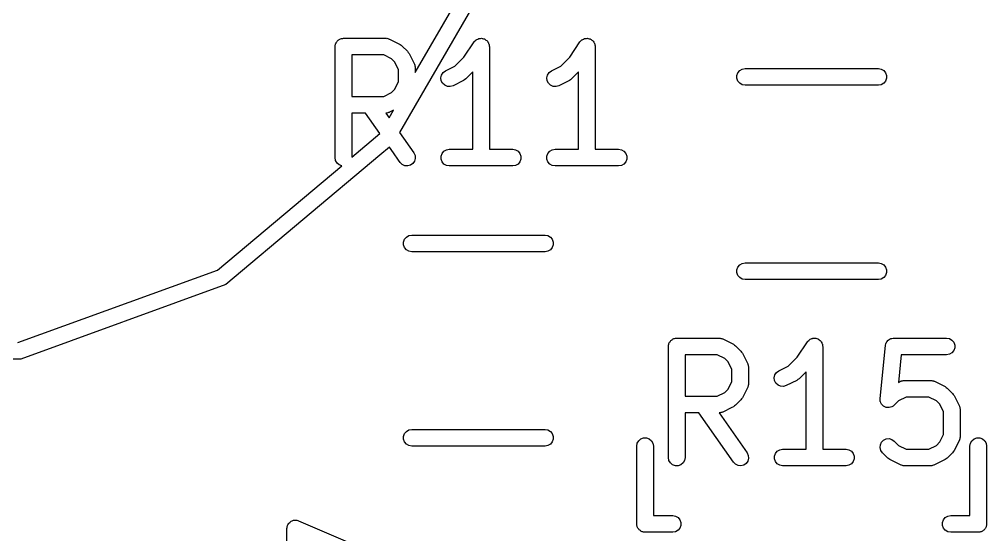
# Model space of a CAD drawing. Extents: x 0.2 to 51.4, y -0.6 to 33.
# Drawn here: x 25.37 to 34.07, y 15.75 to 20.39 of the extents above; entities that cross this region are included whole.
import ezdxf

# ---------------------------------------------------------------- set-up
doc = ezdxf.new("R2010")
doc.units = 0
doc.header["$MEASUREMENT"] = 0
doc.layers.add('BLACK', color=7, linetype='CONTINUOUS')

msp = doc.modelspace()

# ---------------------------------------------------------------- linework, layer by layer
at = {"layer": 'Black'}
for p, q in [((28.9321, 19.9142), (29.5697, 21.0184)), ((29.7106, 20.9671), (28.7906, 19.3735)), ((28.2283, 20.1958), (28.2333, 20.2)), ((28.2333, 20.2), (28.2375, 20.2051)), ((28.2375, 20.2051), (28.2432, 20.2084)), ((28.2432, 20.2084), (28.2482, 20.2126)), ((28.2482, 20.2126), (28.2544, 20.2148)), ((28.2544, 20.2148), (28.2601, 20.2181)), ((28.2601, 20.2181), (28.2665, 20.2192)), ((28.2665, 20.2192), (28.2727, 20.2215)), ((28.2727, 20.2215), (28.2793, 20.2215)), ((28.2793, 20.2215), (28.2857, 20.2226)), ((28.2857, 20.2226), (28.6667, 20.2226)), ((28.6667, 20.2226), (28.6709, 20.2219)), ((28.6709, 20.2219), (28.6752, 20.2221)), ((28.6752, 20.2221), (28.6837, 20.2196)), ((28.6837, 20.2196), (28.6923, 20.2181)), ((28.6923, 20.2181), (28.6961, 20.2159)), ((28.6961, 20.2159), (28.7002, 20.2147)), ((28.7002, 20.2147), (28.7954, 20.1671)), ((29.4664, 20.1958), (29.4732, 20.2016)), ((29.4732, 20.2016), (29.4794, 20.2081)), ((29.4794, 20.2081), (29.4831, 20.2099)), ((29.4831, 20.2099), (29.4863, 20.2126)), ((29.4863, 20.2126), (29.4947, 20.2156)), ((29.4947, 20.2156), (29.5027, 20.2196)), ((29.5027, 20.2196), (29.5069, 20.2201)), ((29.5069, 20.2201), (29.5108, 20.2215)), ((29.5108, 20.2215), (29.5197, 20.2215)), ((29.5197, 20.2215), (29.5286, 20.2225)), ((29.5286, 20.2225), (29.5327, 20.2215)), ((29.5327, 20.2215), (29.5368, 20.2215)), ((29.5368, 20.2215), (29.5452, 20.2184)), ((29.5452, 20.2184), (29.5539, 20.2163)), ((29.5539, 20.2163), (29.5574, 20.214)), ((29.5574, 20.214), (29.5613, 20.2126)), ((29.5613, 20.2126), (29.5682, 20.2068)), ((29.5682, 20.2068), (29.5756, 20.2019)), ((29.5756, 20.2019), (29.5781, 20.1985)), ((30.4187, 20.1958), (30.4256, 20.2016)), ((30.4256, 20.2016), (30.4318, 20.2081)), ((30.4318, 20.2081), (30.4355, 20.2099)), ((30.4355, 20.2099), (30.4387, 20.2126)), ((30.4387, 20.2126), (30.4471, 20.2156)), ((30.4471, 20.2156), (30.4551, 20.2196)), ((30.4551, 20.2196), (30.4593, 20.2201)), ((30.4593, 20.2201), (30.4632, 20.2215)), ((30.4632, 20.2215), (30.4721, 20.2215)), ((30.4721, 20.2215), (30.481, 20.2225)), ((30.481, 20.2225), (30.4851, 20.2215)), ((30.4851, 20.2215), (30.4892, 20.2215)), ((30.4892, 20.2215), (30.4976, 20.2184)), ((30.4976, 20.2184), (30.5063, 20.2163)), ((30.5063, 20.2163), (30.5098, 20.214)), ((30.5098, 20.214), (30.5137, 20.2126)), ((30.5137, 20.2126), (30.5205, 20.2068)), ((30.5205, 20.2068), (30.528, 20.2019)), ((30.528, 20.2019), (30.5305, 20.1985)), ((28.2107, 20.1476), (28.2119, 20.1541)), ((28.2107, 19.1476), (28.2107, 20.1476)), ((28.2119, 20.1606), (28.2141, 20.1668)), ((28.2119, 20.1541), (28.2119, 20.1606)), ((28.2141, 20.1668), (28.2152, 20.1733)), ((28.2152, 20.1733), (28.2185, 20.179)), ((28.2185, 20.179), (28.2208, 20.1851)), ((28.2208, 20.1851), (28.225, 20.1901)), ((28.225, 20.1901), (28.2283, 20.1958)), ((28.7954, 20.1671), (28.8051, 20.1599)), ((28.8051, 20.1599), (28.8149, 20.153)), ((28.8149, 20.153), (28.8626, 20.1054)), ((29.3703, 20.0525), (29.4614, 20.1892)), ((29.4614, 20.1892), (29.4643, 20.1922)), ((29.4643, 20.1922), (29.4664, 20.1958)), ((29.5781, 20.1985), (29.5813, 20.1958)), ((29.5813, 20.1958), (29.5857, 20.1881)), ((29.5857, 20.1881), (29.591, 20.1809)), ((29.591, 20.1809), (29.5922, 20.1769)), ((29.5922, 20.1769), (29.5943, 20.1733)), ((29.5943, 20.1733), (29.5958, 20.1645)), ((29.5958, 20.1645), (29.5984, 20.1559)), ((29.5984, 20.1559), (29.5981, 20.1517)), ((29.5981, 20.1517), (29.5988, 20.1476)), ((29.5988, 20.1476), (29.5988, 19.2226)), ((30.3227, 20.0525), (30.4138, 20.1892)), ((30.4138, 20.1892), (30.4167, 20.1922)), ((30.4167, 20.1922), (30.4187, 20.1958)), ((30.5305, 20.1985), (30.5336, 20.1958)), ((30.5336, 20.1958), (30.5381, 20.1881)), ((30.5381, 20.1881), (30.5434, 20.1809)), ((30.5434, 20.1809), (30.5446, 20.1769)), ((30.5446, 20.1769), (30.5467, 20.1733)), ((30.5467, 20.1733), (30.5482, 20.1645)), ((30.5482, 20.1645), (30.5507, 20.1559)), ((30.5507, 20.1559), (30.5505, 20.1517)), ((30.5505, 20.1517), (30.5512, 20.1476)), ((30.5512, 20.1476), (30.5512, 19.2226)), ((28.3607, 20.0726), (28.3607, 19.6988)), ((28.649, 20.0726), (28.3607, 20.0726)), ((28.7175, 20.0384), (28.649, 20.0726)), ((28.7479, 20.008), (28.7175, 20.0384)), ((28.8626, 20.1054), (28.8694, 20.0956)), ((28.8694, 20.0956), (28.8766, 20.0859)), ((28.8766, 20.0859), (28.9242, 19.9907)), ((29.2889, 19.9712), (29.3703, 20.0525)), ((30.2413, 19.9712), (30.3227, 20.0525)), ((28.7821, 19.9394), (28.7479, 20.008)), ((28.7821, 19.832), (28.7821, 19.9394)), ((28.9242, 19.9907), (28.9255, 19.9865)), ((28.9255, 19.9865), (28.9276, 19.9828)), ((28.9276, 19.9828), (28.9291, 19.9741)), ((28.9291, 19.9741), (28.9317, 19.9657)), ((28.9317, 19.9657), (28.9314, 19.9614)), ((28.9314, 19.9614), (28.9321, 19.9571)), ((28.9321, 19.9571), (28.9321, 19.9142)), ((29.2046, 19.929), (29.2889, 19.9712)), ((30.1569, 19.929), (30.2413, 19.9712)), ((31.8518, 19.9325), (31.8743, 19.9455)), ((31.8743, 19.9455), (31.9, 19.95)), ((31.9, 19.95), (33.1, 19.95)), ((33.1, 19.95), (33.1257, 19.9455)), ((33.1257, 19.9455), (33.1482, 19.9325)), ((29.1632, 19.8664), (29.1693, 19.8917)), ((29.1662, 19.8405), (29.1632, 19.8664)), ((29.1693, 19.8917), (29.1836, 19.9135)), ((29.1836, 19.9135), (29.2046, 19.929)), ((29.3864, 19.8565), (29.3765, 19.8496)), ((29.4488, 19.9189), (29.3864, 19.8565)), ((29.4488, 19.2226), (29.4488, 19.9189)), ((30.1156, 19.8664), (30.1217, 19.8917)), ((30.1186, 19.8405), (30.1156, 19.8664)), ((30.1217, 19.8917), (30.136, 19.9135)), ((30.136, 19.9135), (30.1569, 19.929)), ((30.3387, 19.8565), (30.3289, 19.8496)), ((30.4012, 19.9189), (30.3387, 19.8565)), ((30.4012, 19.2226), (30.4012, 19.9189)), ((31.8261, 19.888), (31.835, 19.9125)), ((31.8261, 19.862), (31.8261, 19.888)), ((31.835, 19.8375), (31.8261, 19.862)), ((31.835, 19.9125), (31.8518, 19.9325)), ((33.1482, 19.9325), (33.165, 19.9125)), ((33.165, 19.9125), (33.1739, 19.888)), ((33.1739, 19.862), (33.165, 19.8375)), ((33.1739, 19.888), (33.1739, 19.862)), ((28.7479, 19.7635), (28.7821, 19.832)), ((29.1779, 19.8172), (29.1662, 19.8405)), ((29.1968, 19.7993), (29.1779, 19.8172)), ((29.2207, 19.789), (29.1968, 19.7993)), ((29.2467, 19.7874), (29.2207, 19.789)), ((29.2716, 19.7948), (29.2467, 19.7874)), ((29.3669, 19.8424), (29.2716, 19.7948)), ((29.3765, 19.8496), (29.3669, 19.8424)), ((30.1302, 19.8172), (30.1186, 19.8405)), ((30.1492, 19.7993), (30.1302, 19.8172)), ((30.1731, 19.789), (30.1492, 19.7993)), ((30.1991, 19.7874), (30.1731, 19.789)), ((30.224, 19.7948), (30.1991, 19.7874)), ((30.3193, 19.8424), (30.224, 19.7948)), ((30.3289, 19.8496), (30.3193, 19.8424)), ((31.8518, 19.8175), (31.835, 19.8375)), ((31.8743, 19.8045), (31.8518, 19.8175)), ((31.9, 19.8), (31.8743, 19.8045)), ((33.1, 19.8), (31.9, 19.8)), ((33.1257, 19.8045), (33.1, 19.8)), ((33.1482, 19.8175), (33.1257, 19.8045)), ((33.165, 19.8375), (33.1482, 19.8175)), ((28.3607, 19.6988), (28.649, 19.6988)), ((28.649, 19.6988), (28.7175, 19.7331)), ((28.7175, 19.7331), (28.7479, 19.7635)), ((28.3607, 19.5488), (28.3607, 19.1509)), ((28.4848, 19.5488), (28.3607, 19.5488)), ((28.6143, 19.3637), (28.4848, 19.5488)), ((28.6709, 19.5496), (28.6677, 19.549)), ((28.6677, 19.549), (28.6971, 19.5071)), ((28.6752, 19.5493), (28.6709, 19.5496)), ((28.6837, 19.5518), (28.6752, 19.5493)), ((28.6923, 19.5533), (28.6837, 19.5518)), ((28.6961, 19.5555), (28.6923, 19.5533)), ((28.7002, 19.5567), (28.6961, 19.5555)), ((28.6971, 19.5071), (28.7361, 19.5747)), ((28.7361, 19.5747), (28.7002, 19.5567)), ((28.3607, 19.1509), (28.6143, 19.3637)), ((28.7906, 19.3735), (28.9186, 19.1906)), ((28.6994, 19.2422), (28.6143, 19.1709)), ((28.7361, 19.1897), (28.6994, 19.2422)), ((28.6143, 19.1709), (27.2257, 18.0057)), ((28.7821, 19.124), (28.7361, 19.1897)), ((28.9186, 19.1906), (28.9296, 19.167)), ((28.9296, 19.167), (28.9319, 19.1411)), ((29.1642, 19.1606), (29.1731, 19.1851)), ((29.1642, 19.1346), (29.1642, 19.1606)), ((29.1731, 19.1851), (29.1899, 19.2051)), ((29.1899, 19.2051), (29.2124, 19.2181)), ((29.2124, 19.2181), (29.2381, 19.2226)), ((29.2381, 19.2226), (29.4488, 19.2226)), ((29.5988, 19.2226), (29.8095, 19.2226)), ((29.8095, 19.2226), (29.8352, 19.2181)), ((29.8352, 19.2181), (29.8577, 19.2051)), ((29.8577, 19.2051), (29.8745, 19.1851)), ((29.8745, 19.1851), (29.8834, 19.1606)), ((29.8834, 19.1606), (29.8834, 19.1346)), ((30.1166, 19.1606), (30.1255, 19.1851)), ((30.1166, 19.1346), (30.1166, 19.1606)), ((30.1255, 19.1851), (30.1423, 19.2051)), ((30.1423, 19.2051), (30.1648, 19.2181)), ((30.1648, 19.2181), (30.1905, 19.2226)), ((30.1905, 19.2226), (30.4012, 19.2226)), ((30.5512, 19.2226), (30.7619, 19.2226)), ((30.7619, 19.2226), (30.7876, 19.2181)), ((30.7876, 19.2181), (30.8101, 19.2051)), ((30.8101, 19.2051), (30.8269, 19.1851)), ((30.8269, 19.1851), (30.8358, 19.1606)), ((30.8358, 19.1606), (30.8358, 19.1346)), ((27.1507, 18.1356), (28.27, 19.0748)), ((28.2152, 19.122), (28.2107, 19.1476)), ((28.2283, 19.0994), (28.2152, 19.122)), ((28.2482, 19.0827), (28.2283, 19.0994)), ((28.27, 19.0748), (28.2482, 19.0827)), ((28.7957, 19.1046), (28.7821, 19.124)), ((28.8141, 19.0862), (28.7957, 19.1046)), ((28.8377, 19.0752), (28.8141, 19.0862)), ((28.8637, 19.0729), (28.8377, 19.0752)), ((28.8888, 19.0796), (28.8637, 19.0729)), ((28.9102, 19.0946), (28.8888, 19.0796)), ((28.9251, 19.1159), (28.9102, 19.0946)), ((28.9319, 19.1411), (28.9251, 19.1159)), ((29.1731, 19.1101), (29.1642, 19.1346)), ((29.1899, 19.0902), (29.1731, 19.1101)), ((29.2124, 19.0771), (29.1899, 19.0902)), ((29.2381, 19.0726), (29.2124, 19.0771)), ((29.8095, 19.0726), (29.2381, 19.0726)), ((29.8352, 19.0771), (29.8095, 19.0726)), ((29.8577, 19.0902), (29.8352, 19.0771)), ((29.8745, 19.1101), (29.8577, 19.0902)), ((29.8834, 19.1346), (29.8745, 19.1101)), ((30.1255, 19.1101), (30.1166, 19.1346)), ((30.1423, 19.0902), (30.1255, 19.1101)), ((30.1648, 19.0771), (30.1423, 19.0902)), ((30.1905, 19.0726), (30.1648, 19.0771)), ((30.7619, 19.0726), (30.1905, 19.0726)), ((30.7876, 19.0771), (30.7619, 19.0726)), ((30.8101, 19.0902), (30.7876, 19.0771)), ((30.8269, 19.1101), (30.8101, 19.0902)), ((30.8358, 19.1346), (30.8269, 19.1101)), ((28.8261, 18.388), (28.835, 18.4125)), ((28.8261, 18.362), (28.8261, 18.388)), ((28.835, 18.4125), (28.8518, 18.4325)), ((28.8518, 18.4325), (28.8743, 18.4455)), ((28.8743, 18.4455), (28.9, 18.45)), ((28.9, 18.45), (30.1, 18.45)), ((30.1, 18.45), (30.1257, 18.4455)), ((30.1257, 18.4455), (30.1482, 18.4325)), ((30.1482, 18.4325), (30.165, 18.4125)), ((30.165, 18.4125), (30.1739, 18.388)), ((30.1739, 18.388), (30.1739, 18.362)), ((28.835, 18.3375), (28.8261, 18.362)), ((28.8518, 18.3175), (28.835, 18.3375)), ((28.8743, 18.3045), (28.8518, 18.3175)), ((28.9, 18.3), (28.8743, 18.3045)), ((30.1, 18.3), (28.9, 18.3)), ((30.1257, 18.3045), (30.1, 18.3)), ((30.1482, 18.3175), (30.1257, 18.3045)), ((30.165, 18.3375), (30.1482, 18.3175)), ((30.1739, 18.362), (30.165, 18.3375)), ((31.8743, 18.1955), (31.9, 18.2)), ((31.9, 18.2), (33.1, 18.2)), ((33.1, 18.2), (33.1257, 18.1955)), ((25.3553, 17.4821), (27.1507, 18.1356)), ((31.8261, 18.138), (31.835, 18.1625)), ((31.8261, 18.112), (31.8261, 18.138)), ((31.835, 18.0875), (31.8261, 18.112)), ((31.835, 18.1625), (31.8518, 18.1825)), ((31.8518, 18.1825), (31.8743, 18.1955)), ((33.1257, 18.1955), (33.1482, 18.1825)), ((33.1482, 18.1825), (33.165, 18.1625)), ((33.165, 18.1625), (33.1739, 18.138)), ((33.1739, 18.112), (33.165, 18.0875)), ((33.1739, 18.138), (33.1739, 18.112)), ((31.8518, 18.0675), (31.835, 18.0875)), ((31.8743, 18.0545), (31.8518, 18.0675)), ((31.9, 18.05), (31.8743, 18.0545)), ((33.1, 18.05), (31.9, 18.05)), ((33.1257, 18.0545), (33.1, 18.05)), ((33.1482, 18.0675), (33.1257, 18.0545)), ((33.165, 18.0875), (33.1482, 18.0675)), ((27.2257, 18.0057), (25.3814, 17.3344)), ((31.2283, 17.4958), (31.2333, 17.5)), ((31.2333, 17.5), (31.2375, 17.5051)), ((31.2375, 17.5051), (31.2432, 17.5084)), ((31.2432, 17.5084), (31.2482, 17.5126)), ((31.2482, 17.5126), (31.2544, 17.5148)), ((31.2544, 17.5148), (31.2601, 17.5181)), ((31.2601, 17.5181), (31.2665, 17.5192)), ((31.2665, 17.5192), (31.2727, 17.5215)), ((31.2727, 17.5215), (31.2793, 17.5215)), ((31.2793, 17.5215), (31.2857, 17.5226)), ((31.2857, 17.5226), (31.6667, 17.5226)), ((31.6667, 17.5226), (31.6709, 17.5219)), ((31.6709, 17.5219), (31.6752, 17.5221)), ((31.6752, 17.5221), (31.6837, 17.5196)), ((31.6837, 17.5196), (31.6923, 17.5181)), ((31.6923, 17.5181), (31.6961, 17.5159)), ((31.6961, 17.5159), (31.7002, 17.5147)), ((31.7002, 17.5147), (31.7954, 17.4671)), ((32.4664, 17.4958), (32.4732, 17.5016)), ((32.4732, 17.5016), (32.4794, 17.5081)), ((32.4794, 17.5081), (32.4831, 17.5099)), ((32.4831, 17.5099), (32.4863, 17.5126)), ((32.4863, 17.5126), (32.4947, 17.5156)), ((32.4947, 17.5156), (32.5027, 17.5196)), ((32.5027, 17.5196), (32.5069, 17.5201)), ((32.5069, 17.5201), (32.5108, 17.5215)), ((32.5108, 17.5215), (32.5197, 17.5215)), ((32.5197, 17.5215), (32.5286, 17.5225)), ((32.5286, 17.5225), (32.5327, 17.5215)), ((32.5327, 17.5215), (32.5368, 17.5215)), ((32.5368, 17.5215), (32.5452, 17.5184)), ((32.5452, 17.5184), (32.5539, 17.5163)), ((32.5539, 17.5163), (32.5574, 17.514)), ((32.5574, 17.514), (32.5613, 17.5126)), ((32.5613, 17.5126), (32.5682, 17.5068)), ((32.5682, 17.5068), (32.5756, 17.5019)), ((32.5756, 17.5019), (32.5781, 17.4985)), ((33.1797, 17.493), (33.1857, 17.5013)), ((33.1857, 17.5013), (33.1881, 17.5029)), ((33.1881, 17.5029), (33.1899, 17.5051)), ((33.1899, 17.5051), (33.1988, 17.5102)), ((33.1988, 17.5102), (33.2072, 17.516)), ((33.2072, 17.516), (33.21, 17.5167)), ((33.21, 17.5167), (33.2124, 17.5181)), ((33.2124, 17.5181), (33.2225, 17.5199)), ((33.2225, 17.5199), (33.2325, 17.5224)), ((33.2325, 17.5224), (33.2353, 17.5221)), ((33.2353, 17.5221), (33.2381, 17.5226)), ((33.2381, 17.5226), (33.7143, 17.5226)), ((33.7143, 17.5226), (33.7399, 17.5181)), ((33.7399, 17.5181), (33.7625, 17.5051)), ((33.7625, 17.5051), (33.7792, 17.4851)), ((31.2107, 17.4476), (31.2119, 17.4541)), ((31.2107, 16.4476), (31.2107, 17.4476)), ((31.2119, 17.4606), (31.2141, 17.4668)), ((31.2119, 17.4541), (31.2119, 17.4606)), ((31.2141, 17.4668), (31.2152, 17.4733)), ((31.2152, 17.4733), (31.2185, 17.479)), ((31.2185, 17.479), (31.2208, 17.4851)), ((31.2208, 17.4851), (31.225, 17.4901)), ((31.225, 17.4901), (31.2283, 17.4958)), ((31.7954, 17.4671), (31.8051, 17.4599)), ((31.8051, 17.4599), (31.8149, 17.453)), ((31.8149, 17.453), (31.8626, 17.4054)), ((32.3703, 17.3525), (32.4614, 17.4892)), ((32.4614, 17.4892), (32.4643, 17.4922)), ((32.4643, 17.4922), (32.4664, 17.4958)), ((32.5781, 17.4985), (32.5813, 17.4958)), ((32.5813, 17.4958), (32.5857, 17.4881)), ((32.5857, 17.4881), (32.591, 17.4809)), ((32.591, 17.4809), (32.5922, 17.4769)), ((32.5922, 17.4769), (32.5943, 17.4733)), ((32.5943, 17.4733), (32.5958, 17.4645)), ((32.5958, 17.4645), (32.5984, 17.4559)), ((32.5984, 17.4559), (32.5981, 17.4517)), ((32.5981, 17.4517), (32.5988, 17.4476)), ((32.5988, 17.4476), (32.5988, 16.5226)), ((33.1158, 16.9789), (33.1635, 17.4551)), ((33.1635, 17.4551), (33.1642, 17.4578)), ((33.1642, 17.4606), (33.1677, 17.4703)), ((33.1642, 17.4578), (33.1642, 17.4606)), ((33.1677, 17.4703), (33.1705, 17.4802)), ((33.1705, 17.4802), (33.1722, 17.4825)), ((33.1722, 17.4825), (33.1731, 17.4851)), ((33.1731, 17.4851), (33.1797, 17.493)), ((33.7792, 17.4851), (33.7881, 17.4606)), ((33.7881, 17.4346), (33.7792, 17.4101)), ((33.7881, 17.4606), (33.7881, 17.4346)), ((25.3814, 17.3344), (23.4186, 17.3344)), ((31.649, 17.3726), (31.3607, 17.3726)), ((31.3607, 17.3726), (31.3607, 16.9988)), ((31.7175, 17.3384), (31.649, 17.3726)), ((31.7479, 17.308), (31.7175, 17.3384)), ((31.8626, 17.4054), (31.8694, 17.3956)), ((31.8694, 17.3956), (31.8766, 17.3859)), ((31.8766, 17.3859), (31.9242, 17.2907)), ((32.2889, 17.2712), (32.3703, 17.3525)), ((33.306, 17.3726), (33.2812, 17.1244)), ((33.7143, 17.3726), (33.306, 17.3726)), ((33.7399, 17.3771), (33.7143, 17.3726)), ((33.7625, 17.3902), (33.7399, 17.3771)), ((33.7792, 17.4101), (33.7625, 17.3902)), ((31.7821, 17.2394), (31.7479, 17.308)), ((31.7821, 17.132), (31.7821, 17.2394)), ((31.9242, 17.2907), (31.9255, 17.2865)), ((31.9255, 17.2865), (31.9276, 17.2828)), ((31.9276, 17.2828), (31.9291, 17.2741)), ((31.9291, 17.2741), (31.9317, 17.2657)), ((31.9317, 17.2657), (31.9314, 17.2614)), ((31.9314, 17.2614), (31.9321, 17.2571)), ((31.9321, 17.2571), (31.9321, 17.1143)), ((32.2046, 17.229), (32.2889, 17.2712)), ((32.1632, 17.1664), (32.1693, 17.1917)), ((32.1662, 17.1405), (32.1632, 17.1664)), ((32.1693, 17.1917), (32.1836, 17.2135)), ((32.1836, 17.2135), (32.2046, 17.229)), ((32.3864, 17.1565), (32.3765, 17.1496)), ((32.4488, 17.2189), (32.3864, 17.1565)), ((32.4488, 16.5226), (32.4488, 17.2189)), ((31.7479, 17.0635), (31.7821, 17.132)), ((31.9242, 17.0807), (31.8766, 16.9855)), ((31.9255, 17.0849), (31.9242, 17.0807)), ((31.9276, 17.0886), (31.9255, 17.0849)), ((31.9291, 17.0973), (31.9276, 17.0886)), ((31.9317, 17.1057), (31.9291, 17.0973)), ((31.9321, 17.1143), (31.9314, 17.11)), ((31.9314, 17.11), (31.9317, 17.1057)), ((32.1779, 17.1172), (32.1662, 17.1405)), ((32.1968, 17.0993), (32.1779, 17.1172)), ((32.2207, 17.089), (32.1968, 17.0993)), ((32.2467, 17.0874), (32.2207, 17.089)), ((32.2716, 17.0948), (32.2467, 17.0874)), ((32.3669, 17.1424), (32.2716, 17.0948)), ((32.3765, 17.1496), (32.3669, 17.1424)), ((33.2812, 17.1244), (33.2998, 17.1337)), ((33.2998, 17.1337), (33.3039, 17.135)), ((33.3039, 17.135), (33.3077, 17.1371)), ((33.3077, 17.1371), (33.3163, 17.1387)), ((33.3163, 17.1387), (33.3248, 17.1412)), ((33.3248, 17.1412), (33.3291, 17.1409)), ((33.3291, 17.1409), (33.3333, 17.1417)), ((33.3333, 17.1417), (33.5714, 17.1417)), ((33.5714, 17.1417), (33.5757, 17.1409)), ((33.5757, 17.1409), (33.58, 17.1412)), ((33.58, 17.1412), (33.5884, 17.1387)), ((33.5884, 17.1387), (33.5971, 17.1371)), ((33.5971, 17.1371), (33.6008, 17.135)), ((33.6008, 17.135), (33.605, 17.1337)), ((33.605, 17.1337), (33.7002, 17.0861)), ((33.7002, 17.0861), (33.7099, 17.079)), ((33.7099, 17.079), (33.7197, 17.0721)), ((33.7197, 17.0721), (33.7673, 17.0245)), ((31.3607, 16.9988), (31.649, 16.9988)), ((31.649, 16.9988), (31.7175, 17.0331)), ((31.7175, 17.0331), (31.7479, 17.0635)), ((31.8766, 16.9855), (31.8694, 16.9758)), ((33.1159, 16.9784), (33.1158, 16.9789)), ((33.1158, 16.978), (33.1159, 16.9784)), ((33.1169, 16.9655), (33.1158, 16.978)), ((33.351, 16.9917), (33.2825, 16.9574)), ((33.5537, 16.9917), (33.351, 16.9917)), ((33.6222, 16.9574), (33.5537, 16.9917)), ((33.7673, 17.0245), (33.7742, 17.0146)), ((33.7742, 17.0146), (33.7814, 17.005)), ((33.7814, 17.005), (33.829, 16.9097)), ((31.7821, 16.8977), (31.7002, 16.8567)), ((31.7954, 16.9043), (31.7821, 16.8977)), ((31.8051, 16.9115), (31.7954, 16.9043)), ((31.8149, 16.9184), (31.8051, 16.9115)), ((31.8626, 16.966), (31.8149, 16.9184)), ((31.8694, 16.9758), (31.8626, 16.966)), ((33.1178, 16.9529), (33.1169, 16.9655)), ((33.118, 16.9525), (33.1178, 16.9529)), ((33.118, 16.952), (33.118, 16.9525)), ((33.1233, 16.9406), (33.118, 16.952)), ((33.1285, 16.9292), (33.1233, 16.9406)), ((33.1288, 16.9288), (33.1285, 16.9292)), ((33.129, 16.9284), (33.1288, 16.9288)), ((33.1379, 16.9195), (33.129, 16.9284)), ((33.1467, 16.9105), (33.1379, 16.9195)), ((33.1471, 16.9103), (33.1467, 16.9105)), ((33.1475, 16.91), (33.1471, 16.9103)), ((33.1588, 16.9047), (33.1475, 16.91)), ((33.1702, 16.8992), (33.1588, 16.9047)), ((33.1706, 16.8992), (33.1702, 16.8992)), ((33.1711, 16.899), (33.1706, 16.8992)), ((33.1835, 16.8979), (33.1711, 16.899)), ((33.1961, 16.8966), (33.1835, 16.8979)), ((33.1965, 16.8968), (33.1961, 16.8966)), ((33.197, 16.8967), (33.1965, 16.8968)), ((33.2091, 16.9), (33.197, 16.8967)), ((33.2213, 16.9031), (33.2091, 16.9)), ((33.2217, 16.9033), (33.2213, 16.9031)), ((33.2222, 16.9035), (33.2217, 16.9033)), ((33.2324, 16.9107), (33.2222, 16.9035)), ((33.2428, 16.9177), (33.2324, 16.9107)), ((33.2431, 16.9181), (33.2428, 16.9177)), ((33.2435, 16.9184), (33.2431, 16.9181)), ((33.2825, 16.9574), (33.2435, 16.9184)), ((33.6526, 16.927), (33.6222, 16.9574)), ((33.6869, 16.8585), (33.6526, 16.927)), ((33.829, 16.9097), (33.8302, 16.9056)), ((33.8302, 16.9056), (33.8324, 16.9018)), ((33.8324, 16.9018), (33.8339, 16.8932)), ((33.8339, 16.8932), (33.8364, 16.8848)), ((31.4848, 16.8488), (31.3607, 16.8488)), ((31.3607, 16.8488), (31.3607, 16.4476)), ((31.7957, 16.4046), (31.4848, 16.8488)), ((31.6709, 16.8496), (31.6677, 16.849)), ((31.6677, 16.849), (31.9186, 16.4906)), ((31.6752, 16.8493), (31.6709, 16.8496)), ((31.6837, 16.8518), (31.6752, 16.8493)), ((31.6923, 16.8533), (31.6837, 16.8518)), ((31.6961, 16.8555), (31.6923, 16.8533)), ((31.7002, 16.8567), (31.6961, 16.8555)), ((33.6869, 16.6558), (33.6869, 16.8585)), ((33.8364, 16.8848), (33.8362, 16.8805)), ((33.8362, 16.8805), (33.8369, 16.8762)), ((33.8369, 16.8762), (33.8369, 16.6381)), ((28.8261, 16.638), (28.835, 16.6625)), ((28.8261, 16.612), (28.8261, 16.638)), ((28.835, 16.6625), (28.8518, 16.6825)), ((28.8518, 16.6825), (28.8743, 16.6955)), ((28.8743, 16.6955), (28.9, 16.7)), ((28.9, 16.7), (30.1, 16.7)), ((30.1, 16.7), (30.1257, 16.6955)), ((30.1257, 16.6955), (30.1482, 16.6825)), ((30.1482, 16.6825), (30.165, 16.6625)), ((30.165, 16.6625), (30.1739, 16.638)), ((30.1739, 16.638), (30.1739, 16.612)), ((33.6526, 16.5873), (33.6869, 16.6558)), ((33.8364, 16.6295), (33.8339, 16.6211)), ((33.8369, 16.6381), (33.8362, 16.6338)), ((33.8362, 16.6338), (33.8364, 16.6295)), ((28.835, 16.5875), (28.8261, 16.612)), ((28.8518, 16.5675), (28.835, 16.5875)), ((28.8743, 16.5545), (28.8518, 16.5675)), ((28.9, 16.55), (28.8743, 16.5545)), ((30.1, 16.55), (28.9, 16.55)), ((30.1257, 16.5545), (30.1, 16.55)), ((30.1482, 16.5675), (30.1257, 16.5545)), ((30.165, 16.5875), (30.1482, 16.5675)), ((30.1739, 16.612), (30.165, 16.5875)), ((30.9252, 16.5508), (30.9297, 16.5765)), ((30.9252, 15.8498), (30.9252, 16.5508)), ((30.9297, 16.5765), (30.9427, 16.599)), ((30.9427, 16.599), (30.9627, 16.6158)), ((30.9627, 16.6158), (30.9872, 16.6247)), ((30.9872, 16.6247), (31.0132, 16.6247)), ((31.0132, 16.6247), (31.0377, 16.6158)), ((31.0377, 16.6158), (31.0576, 16.599)), ((31.0576, 16.599), (31.0707, 16.5765)), ((31.0707, 16.5765), (31.0752, 16.5508)), ((31.0752, 16.5508), (31.0752, 15.9248)), ((33.1158, 16.5363), (33.118, 16.5623)), ((33.118, 16.5623), (33.129, 16.5859)), ((33.129, 16.5859), (33.1475, 16.6043)), ((33.1475, 16.6043), (33.1711, 16.6153)), ((33.1711, 16.6153), (33.197, 16.6176)), ((33.197, 16.6176), (33.2222, 16.6108)), ((33.2222, 16.6108), (33.2435, 16.5959)), ((33.2435, 16.5959), (33.2825, 16.5569)), ((33.2825, 16.5569), (33.351, 16.5226)), ((33.5537, 16.5226), (33.6222, 16.5569)), ((33.6222, 16.5569), (33.6526, 16.5873)), ((33.829, 16.6046), (33.7814, 16.5093)), ((33.8302, 16.6087), (33.829, 16.6046)), ((33.8324, 16.6124), (33.8302, 16.6087)), ((33.8339, 16.6211), (33.8324, 16.6124)), ((33.9248, 16.5508), (33.9293, 16.5765)), ((33.9248, 15.9248), (33.9248, 16.5508)), ((33.9293, 16.5765), (33.9424, 16.599)), ((33.9424, 16.599), (33.9623, 16.6158)), ((33.9623, 16.6158), (33.9868, 16.6247)), ((33.9868, 16.6247), (34.0128, 16.6247)), ((34.0128, 16.6247), (34.0373, 16.6158)), ((34.0373, 16.6158), (34.0573, 16.599)), ((34.0573, 16.599), (34.0703, 16.5765)), ((34.0703, 16.5765), (34.0748, 16.5508)), ((34.0748, 16.5508), (34.0748, 15.8498)), ((31.9186, 16.4906), (31.9296, 16.467)), ((31.9296, 16.467), (31.9319, 16.4411)), ((32.1642, 16.4606), (32.1731, 16.4851)), ((32.1642, 16.4346), (32.1642, 16.4606)), ((32.1731, 16.4851), (32.1899, 16.5051)), ((32.1899, 16.5051), (32.2124, 16.5181)), ((32.2124, 16.5181), (32.2381, 16.5226)), ((32.2381, 16.5226), (32.4488, 16.5226)), ((32.5988, 16.5226), (32.8095, 16.5226)), ((32.8095, 16.5226), (32.8352, 16.5181)), ((32.8352, 16.5181), (32.8577, 16.5051)), ((32.8577, 16.5051), (32.8745, 16.4851)), ((32.8745, 16.4851), (32.8834, 16.4606)), ((32.8834, 16.4606), (32.8834, 16.4346)), ((33.1225, 16.5112), (33.1158, 16.5363)), ((33.1374, 16.4898), (33.1225, 16.5112)), ((33.1851, 16.4422), (33.1374, 16.4898)), ((33.351, 16.5226), (33.5537, 16.5226)), ((33.7673, 16.4898), (33.7197, 16.4422)), ((33.7742, 16.4997), (33.7673, 16.4898)), ((33.7814, 16.5093), (33.7742, 16.4997)), ((31.2152, 16.422), (31.2107, 16.4476)), ((31.2283, 16.3994), (31.2152, 16.422)), ((31.2482, 16.3827), (31.2283, 16.3994)), ((31.2727, 16.3738), (31.2482, 16.3827)), ((31.2987, 16.3738), (31.2727, 16.3738)), ((31.3232, 16.3827), (31.2987, 16.3738)), ((31.3432, 16.3994), (31.3232, 16.3827)), ((31.3562, 16.422), (31.3432, 16.3994)), ((31.3607, 16.4476), (31.3562, 16.422)), ((31.8141, 16.3862), (31.7957, 16.4046)), ((31.8377, 16.3752), (31.8141, 16.3862)), ((31.8637, 16.3729), (31.8377, 16.3752)), ((31.8888, 16.3796), (31.8637, 16.3729)), ((31.9102, 16.3946), (31.8888, 16.3796)), ((31.9251, 16.4159), (31.9102, 16.3946)), ((31.9319, 16.4411), (31.9251, 16.4159)), ((32.1731, 16.4101), (32.1642, 16.4346)), ((32.1899, 16.3902), (32.1731, 16.4101)), ((32.2124, 16.3771), (32.1899, 16.3902)), ((32.2381, 16.3726), (32.2124, 16.3771)), ((32.8095, 16.3726), (32.2381, 16.3726)), ((32.8352, 16.3771), (32.8095, 16.3726)), ((32.8577, 16.3902), (32.8352, 16.3771)), ((32.8745, 16.4101), (32.8577, 16.3902)), ((32.8834, 16.4346), (32.8745, 16.4101)), ((33.1949, 16.4353), (33.1851, 16.4422)), ((33.2046, 16.4282), (33.1949, 16.4353)), ((33.2998, 16.3805), (33.2046, 16.4282)), ((33.3039, 16.3793), (33.2998, 16.3805)), ((33.3077, 16.3771), (33.3039, 16.3793)), ((33.3163, 16.3756), (33.3077, 16.3771)), ((33.3248, 16.3731), (33.3163, 16.3756)), ((33.3291, 16.3734), (33.3248, 16.3731)), ((33.3333, 16.3726), (33.3291, 16.3734)), ((33.5714, 16.3726), (33.3333, 16.3726)), ((33.5757, 16.3734), (33.5714, 16.3726)), ((33.58, 16.3731), (33.5757, 16.3734)), ((33.5884, 16.3756), (33.58, 16.3731)), ((33.5971, 16.3771), (33.5884, 16.3756)), ((33.6008, 16.3793), (33.5971, 16.3771)), ((33.605, 16.3805), (33.6008, 16.3793)), ((33.7002, 16.4282), (33.605, 16.3805)), ((33.7099, 16.4353), (33.7002, 16.4282)), ((33.7197, 16.4422), (33.7099, 16.4353)), ((27.7862, 15.8427), (27.7896, 15.8506)), ((27.7896, 15.8506), (27.7927, 15.8539)), ((27.7927, 15.8539), (27.7949, 15.8577)), ((27.7949, 15.8577), (27.8015, 15.8633)), ((27.8015, 15.8633), (27.8075, 15.8696)), ((27.8075, 15.8696), (27.8115, 15.8716)), ((27.8115, 15.8716), (27.8149, 15.8745)), ((27.8149, 15.8745), (27.823, 15.8774)), ((27.823, 15.8774), (27.8307, 15.8813)), ((27.8307, 15.8813), (27.8351, 15.8819)), ((27.8351, 15.8819), (27.8394, 15.8834)), ((27.8394, 15.8834), (27.848, 15.8834)), ((27.848, 15.8834), (27.8566, 15.8844)), ((27.8566, 15.8844), (27.8609, 15.8834)), ((27.8609, 15.8834), (27.8654, 15.8834)), ((27.8654, 15.8834), (27.8735, 15.8804)), ((27.8735, 15.8804), (27.8819, 15.8785)), ((27.8819, 15.8785), (28.8819, 15.4499)), ((30.9263, 15.8433), (30.9252, 15.8498)), ((31.0752, 15.9248), (31.2491, 15.9248)), ((31.2491, 15.9248), (31.2748, 15.9202)), ((31.2748, 15.9202), (31.2973, 15.9072)), ((31.2973, 15.9072), (31.3141, 15.8873)), ((31.3141, 15.8873), (31.323, 15.8628)), ((31.323, 15.8628), (31.323, 15.8367)), ((33.677, 15.8628), (33.6859, 15.8873)), ((33.677, 15.8367), (33.677, 15.8628)), ((33.6859, 15.8873), (33.7027, 15.9072)), ((33.7027, 15.9072), (33.7252, 15.9202)), ((33.7252, 15.9202), (33.7509, 15.9248)), ((33.7509, 15.9248), (33.9248, 15.9248)), ((34.0748, 15.8498), (34.0737, 15.8433)), ((27.7774, 15.8095), (27.7789, 15.818)), ((27.7774, 15.1429), (27.7774, 15.8095)), ((27.7789, 15.818), (27.7794, 15.8266)), ((27.7794, 15.8266), (27.7811, 15.8308)), ((27.7811, 15.8308), (27.7819, 15.8352)), ((27.7819, 15.8352), (27.7862, 15.8427)), ((30.9263, 15.8367), (30.9263, 15.8433)), ((30.9286, 15.8306), (30.9263, 15.8367)), ((30.9297, 15.8241), (30.9286, 15.8306)), ((30.933, 15.8184), (30.9297, 15.8241)), ((30.9352, 15.8123), (30.933, 15.8184)), ((30.9394, 15.8072), (30.9352, 15.8123)), ((30.9427, 15.8016), (30.9394, 15.8072)), ((30.9478, 15.7973), (30.9427, 15.8016)), ((30.952, 15.7923), (30.9478, 15.7973)), ((30.9577, 15.789), (30.952, 15.7923)), ((30.9627, 15.7848), (30.9577, 15.789)), ((30.9688, 15.7826), (30.9627, 15.7848)), ((30.9745, 15.7793), (30.9688, 15.7826)), ((30.981, 15.7781), (30.9745, 15.7793)), ((30.9872, 15.7759), (30.981, 15.7781)), ((30.9937, 15.7759), (30.9872, 15.7759)), ((31.0002, 15.7748), (30.9937, 15.7759)), ((31.2491, 15.7748), (31.0002, 15.7748)), ((31.2748, 15.7793), (31.2491, 15.7748)), ((31.2973, 15.7923), (31.2748, 15.7793)), ((31.3141, 15.8123), (31.2973, 15.7923)), ((31.323, 15.8367), (31.3141, 15.8123)), ((33.6859, 15.8123), (33.677, 15.8367)), ((33.7027, 15.7923), (33.6859, 15.8123)), ((33.7252, 15.7793), (33.7027, 15.7923)), ((33.7509, 15.7748), (33.7252, 15.7793)), ((33.9998, 15.7748), (33.7509, 15.7748)), ((34.0063, 15.7759), (33.9998, 15.7748)), ((34.0128, 15.7759), (34.0063, 15.7759)), ((34.019, 15.7781), (34.0128, 15.7759)), ((34.0255, 15.7793), (34.019, 15.7781)), ((34.0312, 15.7826), (34.0255, 15.7793)), ((34.0373, 15.7848), (34.0312, 15.7826)), ((34.0423, 15.789), (34.0373, 15.7848)), ((34.048, 15.7923), (34.0423, 15.789)), ((34.0522, 15.7973), (34.048, 15.7923)), ((34.0573, 15.8016), (34.0522, 15.7973)), ((34.0606, 15.8072), (34.0573, 15.8016)), ((34.0648, 15.8123), (34.0606, 15.8072)), ((34.067, 15.8184), (34.0648, 15.8123)), ((34.0703, 15.8241), (34.067, 15.8184)), ((34.0714, 15.8306), (34.0703, 15.8241)), ((34.0737, 15.8367), (34.0714, 15.8306)), ((34.0737, 15.8433), (34.0737, 15.8367))]:
    msp.add_line(p, q, dxfattribs=at)

doc.saveas('drawing.dxf')
